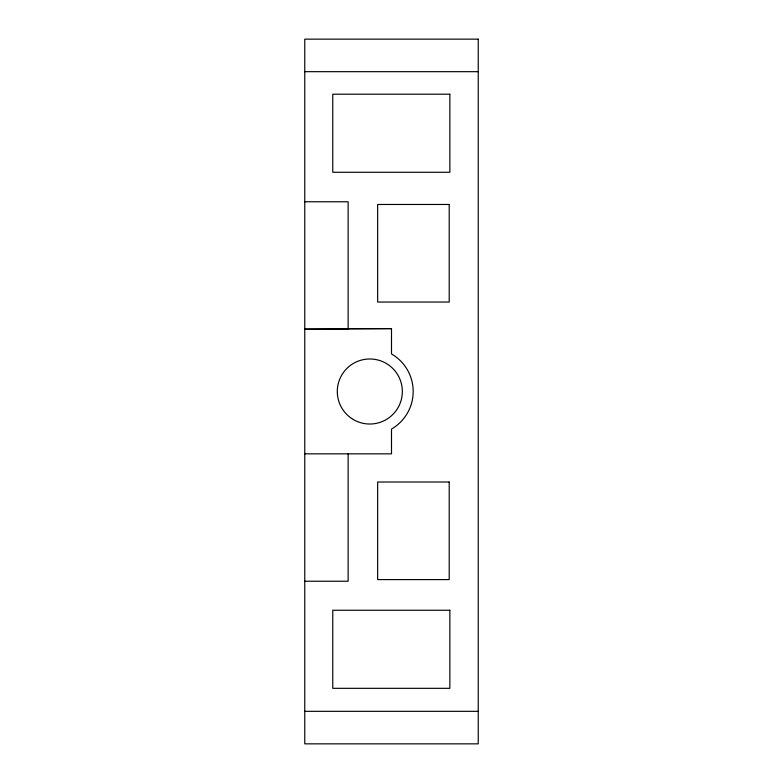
<?xml version="1.0" encoding="UTF-8"?>
<svg xmlns="http://www.w3.org/2000/svg" width="783" height="783" viewBox="0 0 783 783"><rect width="100%" height="100%" fill="white"/><g stroke="black" fill="none" stroke-linecap="round" stroke-linejoin="round"><path stroke-width="1.17" d="M304.763 453.837L391.5 453.837L391.5 429.055A43.368 43.368 0 0 0 391.5 353.945L391.5 328.615L304.763 329.163L348.132 329.163L348.132 201.769L304.763 201.769M304.763 71.674L478.237 71.674M348.132 328.615L391.5 328.615M304.763 581.231L348.132 581.231L348.132 453.837M304.763 711.326L478.237 711.326M478.237 39.15L304.763 39.15L304.763 743.85L478.237 743.85L478.237 39.15M449.853 94.205L332.765 94.205L332.765 172.27L449.853 172.27L449.853 94.205M449.207 204.471L377.651 204.471L377.651 302.042L449.207 302.042L449.207 204.471M449.207 482.015L377.651 482.015L377.651 579.586L449.207 579.586L449.207 482.015M449.853 610.26L332.765 610.26L332.765 688.326L449.853 688.326L449.853 610.26M351.675 418.494A32.524 32.524 0 0 0 402.266 393.712A32.524 32.524 0 0 0 355.511 362.294A32.524 32.524 0 0 0 351.675 418.494"/></g></svg>
